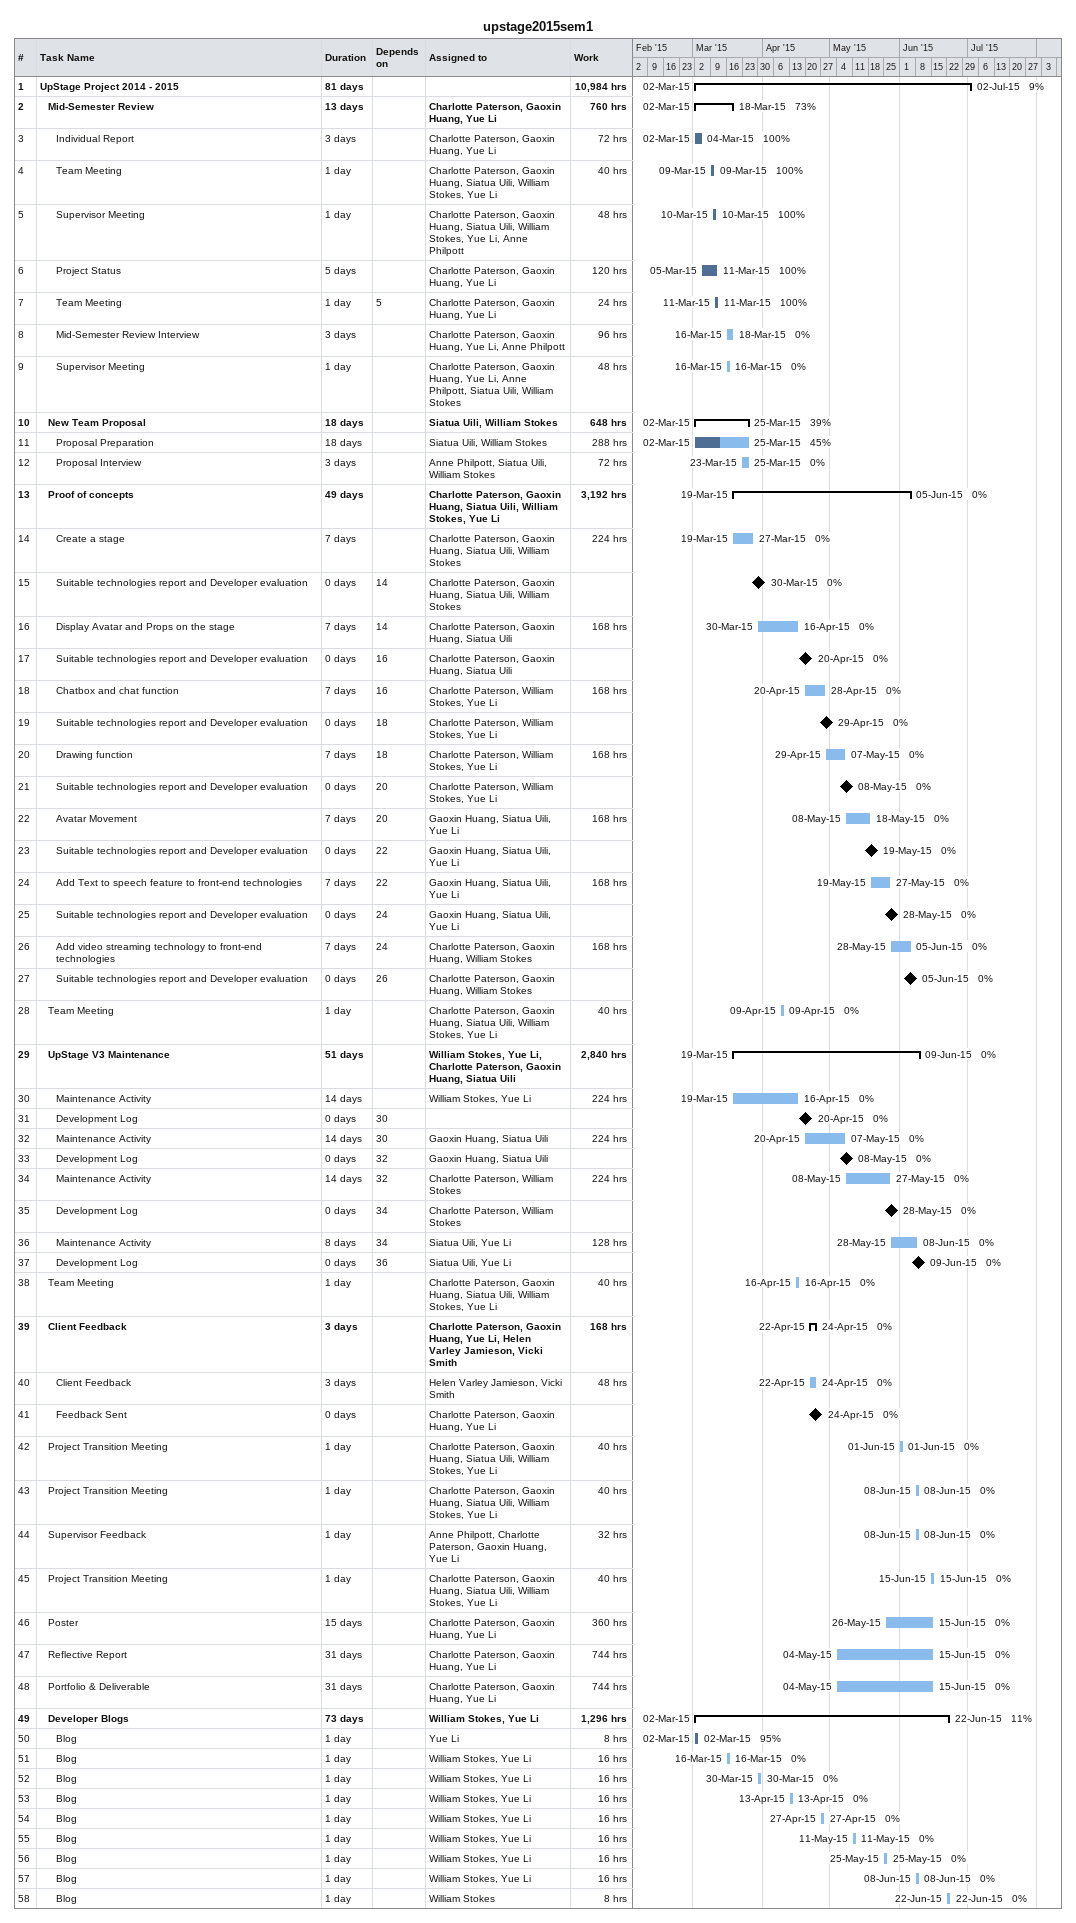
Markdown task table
upstage2015sem1

| ID | Level | Task | Duration | Start | Finish | Predecessors | Resources | % complete | Work (h) |
|---|---|---|---|---|---|---|---|---|---|
| 1 | 1 | **UpStage Project 2014 - 2015** | 81d | 2015-03-02 | 2015-07-02 |  |  | 9 | 10984 |
| 2 | 2 | **Mid-Semester Review** | 13d | 2015-03-02 | 2015-03-18 |  | Charlotte Paterson, Gaoxin Huang, Yue Li | 73 | 760 |
| 3 | 3 | Individual Report | 3d | 2015-03-02 | 2015-03-04 |  | Charlotte Paterson, Gaoxin Huang, Yue Li | 100 | 72 |
| 4 | 3 | Team Meeting | 1d | 2015-03-09 | 2015-03-09 |  | Charlotte Paterson, Gaoxin Huang, Siatua Uili, William Stokes, Yue Li | 100 | 40 |
| 5 | 3 | Supervisor Meeting | 1d | 2015-03-10 | 2015-03-10 |  | Charlotte Paterson, Gaoxin Huang, Siatua Uili, William Stokes, Yue Li, Anne Philpott | 100 | 48 |
| 6 | 3 | Project Status | 5d | 2015-03-05 | 2015-03-11 |  | Charlotte Paterson, Gaoxin Huang, Yue Li | 100 | 120 |
| 7 | 3 | Team Meeting | 1d | 2015-03-11 | 2015-03-11 | 5 | Charlotte Paterson, Gaoxin Huang, Yue Li | 100 | 24 |
| 8 | 3 | Mid-Semester Review Interview | 3d | 2015-03-16 | 2015-03-18 |  | Charlotte Paterson, Gaoxin Huang, Yue Li, Anne Philpott | 0 | 96 |
| 9 | 3 | Supervisor Meeting | 1d | 2015-03-16 | 2015-03-16 |  | Charlotte Paterson, Gaoxin Huang, Yue Li, Anne Philpott, Siatua Uili, William Stokes | 0 | 48 |
| 10 | 2 | **New Team Proposal** | 18d | 2015-03-02 | 2015-03-25 |  | Siatua Uili, William Stokes | 39 | 648 |
| 11 | 3 | Proposal Preparation | 18d | 2015-03-02 | 2015-03-25 |  | Siatua Uili, William Stokes | 45 | 288 |
| 12 | 3 | Proposal Interview | 3d | 2015-03-23 | 2015-03-25 |  | Anne Philpott, Siatua Uili, William Stokes | 0 | 72 |
| 13 | 2 | **Proof of concepts** | 49d | 2015-03-19 | 2015-06-05 |  | Charlotte Paterson, Gaoxin Huang, Siatua Uili, William Stokes, Yue Li | 0 | 3192 |
| 14 | 3 | Create a stage | 7d | 2015-03-19 | 2015-03-27 |  | Charlotte Paterson, Gaoxin Huang, Siatua Uili, William Stokes | 0 | 224 |
| 15 | 3 | Suitable technologies report and Developer evaluation | 0d | 2015-03-30 | 2015-03-30 | 14 | Charlotte Paterson, Gaoxin Huang, Siatua Uili, William Stokes | 0 |  |
| 16 | 3 | Display Avatar and Props on the stage | 7d | 2015-03-30 | 2015-04-16 | 14 | Charlotte Paterson, Gaoxin Huang, Siatua Uili | 0 | 168 |
| 17 | 3 | Suitable technologies report and Developer evaluation | 0d | 2015-04-20 | 2015-04-20 | 16 | Charlotte Paterson, Gaoxin Huang, Siatua Uili | 0 |  |
| 18 | 3 | Chatbox and chat function | 7d | 2015-04-20 | 2015-04-28 | 16 | Charlotte Paterson, William Stokes, Yue Li | 0 | 168 |
| 19 | 3 | Suitable technologies report and Developer evaluation | 0d | 2015-04-29 | 2015-04-29 | 18 | Charlotte Paterson, William Stokes, Yue Li | 0 |  |
| 20 | 3 | Drawing function | 7d | 2015-04-29 | 2015-05-07 | 18 | Charlotte Paterson, William Stokes, Yue Li | 0 | 168 |
| 21 | 3 | Suitable technologies report and Developer evaluation | 0d | 2015-05-08 | 2015-05-08 | 20 | Charlotte Paterson, William Stokes, Yue Li | 0 |  |
| 22 | 3 | Avatar Movement | 7d | 2015-05-08 | 2015-05-18 | 20 | Gaoxin Huang, Siatua Uili, Yue Li | 0 | 168 |
| 23 | 3 | Suitable technologies report and Developer evaluation | 0d | 2015-05-19 | 2015-05-19 | 22 | Gaoxin Huang, Siatua Uili, Yue Li | 0 |  |
| 24 | 3 | Add Text to speech feature to front-end technologies | 7d | 2015-05-19 | 2015-05-27 | 22 | Gaoxin Huang, Siatua Uili, Yue Li | 0 | 168 |
| 25 | 3 | Suitable technologies report and Developer evaluation | 0d | 2015-05-28 | 2015-05-28 | 24 | Gaoxin Huang, Siatua Uili, Yue Li | 0 |  |
| 26 | 3 | Add video streaming technology to front-end technologies | 7d | 2015-05-28 | 2015-06-05 | 24 | Charlotte Paterson, Gaoxin Huang, William Stokes | 0 | 168 |
| 27 | 3 | Suitable technologies report and Developer evaluation | 0d | 2015-06-05 | 2015-06-05 | 26 | Charlotte Paterson, Gaoxin Huang, William Stokes | 0 |  |
| 28 | 2 | Team Meeting | 1d | 2015-04-09 | 2015-04-09 |  | Charlotte Paterson, Gaoxin Huang, Siatua Uili, William Stokes, Yue Li | 0 | 40 |
| 29 | 2 | **UpStage V3 Maintenance** | 51d | 2015-03-19 | 2015-06-09 |  | William Stokes, Yue Li, Charlotte Paterson, Gaoxin Huang, Siatua Uili | 0 | 2840 |
| 30 | 3 | Maintenance Activity | 14d | 2015-03-19 | 2015-04-16 |  | William Stokes, Yue Li | 0 | 224 |
| 31 | 3 | Development Log | 0d | 2015-04-20 | 2015-04-20 | 30 |  | 0 |  |
| 32 | 3 | Maintenance Activity | 14d | 2015-04-20 | 2015-05-07 | 30 | Gaoxin Huang, Siatua Uili | 0 | 224 |
| 33 | 3 | Development Log | 0d | 2015-05-08 | 2015-05-08 | 32 | Gaoxin Huang, Siatua Uili | 0 |  |
| 34 | 3 | Maintenance Activity | 14d | 2015-05-08 | 2015-05-27 | 32 | Charlotte Paterson, William Stokes | 0 | 224 |
| 35 | 3 | Development Log | 0d | 2015-05-28 | 2015-05-28 | 34 | Charlotte Paterson, William Stokes | 0 |  |
| 36 | 3 | Maintenance Activity | 8d | 2015-05-28 | 2015-06-08 | 34 | Siatua Uili, Yue Li | 0 | 128 |
| 37 | 3 | Development Log | 0d | 2015-06-09 | 2015-06-09 | 36 | Siatua Uili, Yue Li | 0 |  |
| 38 | 2 | Team Meeting | 1d | 2015-04-16 | 2015-04-16 |  | Charlotte Paterson, Gaoxin Huang, Siatua Uili, William Stokes, Yue Li | 0 | 40 |
| 39 | 2 | **Client Feedback** | 3d | 2015-04-22 | 2015-04-24 |  | Charlotte Paterson, Gaoxin Huang, Yue Li, Helen Varley Jamieson, Vicki Smith | 0 | 168 |
| 40 | 3 | Client Feedback | 3d | 2015-04-22 | 2015-04-24 |  | Helen Varley Jamieson, Vicki Smith | 0 | 48 |
| 41 | 3 | Feedback Sent | 0d | 2015-04-24 | 2015-04-24 |  | Charlotte Paterson, Gaoxin Huang, Yue Li | 0 |  |
| 42 | 2 | Project Transition Meeting | 1d | 2015-06-01 | 2015-06-01 |  | Charlotte Paterson, Gaoxin Huang, Siatua Uili, William Stokes, Yue Li | 0 | 40 |
| 43 | 2 | Project Transition Meeting | 1d | 2015-06-08 | 2015-06-08 |  | Charlotte Paterson, Gaoxin Huang, Siatua Uili, William Stokes, Yue Li | 0 | 40 |
| 44 | 2 | Supervisor Feedback | 1d | 2015-06-08 | 2015-06-08 |  | Anne Philpott, Charlotte Paterson, Gaoxin Huang, Yue Li | 0 | 32 |
| 45 | 2 | Project Transition Meeting | 1d | 2015-06-15 | 2015-06-15 |  | Charlotte Paterson, Gaoxin Huang, Siatua Uili, William Stokes, Yue Li | 0 | 40 |
| 46 | 2 | Poster | 15d | 2015-05-26 | 2015-06-15 |  | Charlotte Paterson, Gaoxin Huang, Yue Li | 0 | 360 |
| 47 | 2 | Reflective Report | 31d | 2015-05-04 | 2015-06-15 |  | Charlotte Paterson, Gaoxin Huang, Yue Li | 0 | 744 |
| 48 | 2 | Portfolio & Deliverable | 31d | 2015-05-04 | 2015-06-15 |  | Charlotte Paterson, Gaoxin Huang, Yue Li | 0 | 744 |
| 49 | 2 | **Developer Blogs** | 73d | 2015-03-02 | 2015-06-22 |  | William Stokes, Yue Li | 11 | 1296 |
| 50 | 3 | Blog | 1d | 2015-03-02 | 2015-03-02 |  | Yue Li | 95 | 8 |
| 51 | 3 | Blog | 1d | 2015-03-16 | 2015-03-16 |  | William Stokes, Yue Li | 0 | 16 |
| 52 | 3 | Blog | 1d | 2015-03-30 | 2015-03-30 |  | William Stokes, Yue Li | 0 | 16 |
| 53 | 3 | Blog | 1d | 2015-04-13 | 2015-04-13 |  | William Stokes, Yue Li | 0 | 16 |
| 54 | 3 | Blog | 1d | 2015-04-27 | 2015-04-27 |  | William Stokes, Yue Li | 0 | 16 |
| 55 | 3 | Blog | 1d | 2015-05-11 | 2015-05-11 |  | William Stokes, Yue Li | 0 | 16 |
| 56 | 3 | Blog | 1d | 2015-05-25 | 2015-05-25 |  | William Stokes, Yue Li | 0 | 16 |
| 57 | 3 | Blog | 1d | 2015-06-08 | 2015-06-08 |  | William Stokes, Yue Li | 0 | 16 |
| 58 | 3 | Blog | 1d | 2015-06-22 | 2015-06-22 |  | William Stokes | 0 | 8 |
